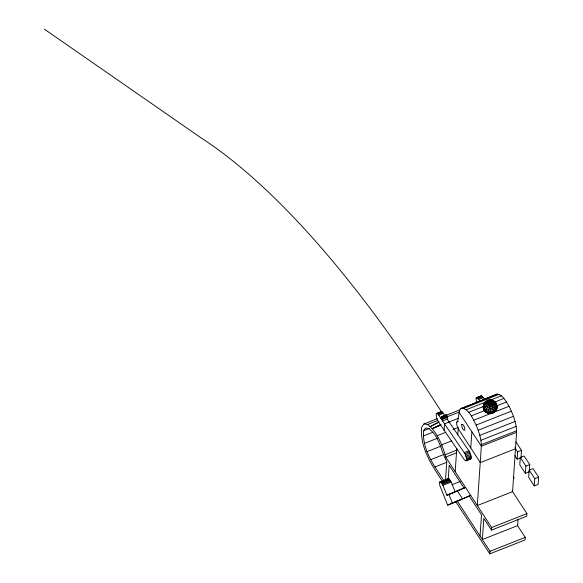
<?xml version="1.0" encoding="UTF-8"?>
<svg xmlns="http://www.w3.org/2000/svg" width="583" height="583" viewBox="0 0 583 583"><rect width="100%" height="100%" fill="white"/><g stroke="black" fill="none" stroke-linecap="round" stroke-linejoin="round"><path stroke-width="0.87" d="M461.925 407.947C469.665 409.667 472.711 418.82 476.158 425.058C478.84 431.784 481.492 438.89 481.347 446.221L477.324 505.548L512.574 491.651L516.589 432.324C516.604 423.185 513.025 414.396 509.054 406.293C506.059 401.694 503.238 394.953 497.175 394.05L460.417 408.843L459.433 410.884L457.611 421.779L456.868 421.764L456.533 422.697L456.934 425.386L458.209 428.41L457.75 434.933M441.171 418.864L441.418 416.787L446.068 414.95L446.673 415.402L447.27 417.034L447.154 419.075L469.541 451.854L470.947 455.687L471.166 457.823L470.721 458.93L466.065 460.767L464.447 459.951L438.307 421.655L436.609 417.996L436.179 413.872L441.579 411.569L442.759 412.451L445.339 416.291M441.418 416.787L442.57 418.558L442.504 420.911L464.884 453.683L466.298 457.524L466.517 459.659L466.065 460.767M444.078 430.349L444.53 423.863L449.187 422.026M445.492 480.086L446.789 461.576C440.821 450.717 439.575 436.339 428.673 428.447L425.561 428.009L423.673 430.662C421.83 449.427 434.102 465.657 443.838 480.472M448.21 479.372L449.194 465.27L464.112 488.153M455.185 471.589L456.81 448.342M470.765 447.963L471.895 431.828L459.302 412.684M480.042 536.003L481.522 514.847L469.089 495.783M518.025 519.475L517.595 525.647L525.232 537.366L525.05 539.953L489.807 553.85L489.99 551.263L457.116 500.841M512.085 490.901L526.894 513.623L526.711 516.21L491.469 530.107L491.644 527.52L445.733 457.094C442.402 445.15 437.571 432.484 427.638 424.49L423.95 423.972L421.72 427.106C419.687 447.401 431.835 465.54 442.686 481.58M515.94 441.848L521.515 450.397L521.013 457.64L517.143 459.171L517.653 451.92L514.862 447.642M520.298 457.538L519.796 464.782L525.37 473.338L529.233 471.815L529.743 464.571L524.161 456.015L520.298 457.538L525.873 466.094L525.37 473.338M529.189 470.153L528.679 477.397L534.254 485.952L538.116 484.429L538.626 477.178L533.051 468.63L529.189 470.153L534.764 478.701L534.254 485.952M485.858 401.374L483.897 403.749L483.198 406.919L484.444 410.687L486.492 412.4L483.992 410.053C484.67 405.229 491.236 401.527 495.827 402.824C502.298 412.669 483.839 418.871 483.198 406.919C485.537 402.518 492.686 402.008 496.483 404.799L496.228 406.788C493.976 411.984 485.216 410.614 484.458 405.076L484.721 403.086L485.858 401.374C490.631 401.337 496.264 406.803 495.113 411.671L493.429 412.232M483.547 405.63L483.496 404.617L485.165 401.84L487.694 400.208L490.186 399.96L491.017 406.599L490.318 413.755L487.927 413.092L489.669 406.402L492.103 400.237L494.355 401.177L496.286 403.458L496.322 404.318M440.69 412.742L441.134 411.634M484.757 399.821L482.658 396.717L481.033 395.908L476.078 398.138L476.508 402.263M480.589 397.016L481.033 395.908M439.793 481.908L440.974 482.236L442.482 484.342L446.913 495.251L455.192 491.986L451.227 482.039L448.793 478.643L439.56 482.243L439.742 485.311L447.649 505.155L470.714 495.404L447.649 505.155M486.929 401.293L487.694 400.208C491.797 402.365 493.888 408.515 493.065 412.975L491.928 413.187M497.08 406.591L496.381 409.762L495.55 410.425M484.808 402.642L486.222 401.745M488.343 400.324L485.916 402.671L485.705 404.303C486.324 408.821 493.473 409.936 495.31 405.695L495.521 404.07C494.916 400.302 490.332 399.195 487.213 400.536M497.175 394.05L480.56 400.9M439.167 421.83L430.072 426.647L438.394 422.442M440.901 424.533L432.265 428.592L440.661 425.284M433.767 428.002L440.828 424.679M446.913 495.251L465.525 487.454L448.874 494.391L452.342 503.093L460.621 499.828M436.485 413.471L441.579 411.569M476.384 397.737L481.478 395.842M436.951 413.566L440.828 412.035M476.078 398.138L480.727 396.302M436.929 413.405L437.476 413.682L442.133 411.853M476.828 397.679L477.382 397.956L482.032 396.119M437.476 413.682L438.103 414.287L442.759 412.451M477.382 397.956L478.002 398.553L482.658 396.717M438.103 414.287L438.759 415.162L443.408 413.332M478.002 398.553L478.658 399.435L483.307 397.599M460.417 408.843L478.876 401.563M441.338 416.896L446.184 414.936M441.295 417.078L446.338 415.009M423.95 423.972L437.374 418.681M441.848 417.005L459.193 410.075M463.879 408.253L499.121 394.356M442.023 417.239L446.673 415.402M442.191 417.53L446.848 415.701M442.344 417.865L447.001 416.029M442.475 418.215L447.125 416.379M427.638 424.49L437.709 420.518M442.57 418.558L459.528 411.919M442.621 418.864L447.27 417.034M466.167 409.74L486.309 401.796M490.507 400.142L501.416 395.842M442.628 419.126L447.278 417.29M447.154 419.075L442.504 420.911L438.759 415.162M468.674 412.319L483.781 406.366M494.69 402.066L503.923 398.422M423.673 430.662L429.547 428.345M448.21 422.303L458.282 418.332M471.268 415.868L484.699 410.578M496.446 405.943L506.518 401.971M456.642 422.121L458.318 421.458M423.287 436.033L432.52 432.397M473.804 420.19L509.054 406.293M437.192 435.705L445.58 432.397M453.137 429.416L458.172 427.434M424.453 443.371L437.877 438.081M476.158 425.058L511.408 411.161M478.191 430.21L513.441 416.313M441.717 444.829L451.789 440.857M427.004 451.65L441.265 446.024M479.802 435.377L515.051 421.48M430.582 459.71L444.013 454.412M480.909 440.274L516.152 426.377M445.215 454.689L456.963 450.054M445.733 457.094L456.642 452.787M481.441 444.647L516.691 430.75M464.243 452.583L468.9 450.746M516.589 432.324L481.347 446.221L471.895 431.828M464.884 453.683L469.541 451.854M435.005 466.925L446.753 462.29M465.467 454.929L470.117 453.1M465.948 456.241L470.598 454.405M466.298 457.524L470.947 455.687M466.487 458.69L471.144 456.853M466.517 459.659L471.166 457.823M466.371 460.366L471.028 458.53M465.628 460.832L470.721 458.93M515.569 448.728L480.326 462.625L458.187 428.673M439.56 482.243L448.393 478.526M440.515 481.908L448.793 478.643M440.974 482.236L449.253 478.971M517.653 451.92L521.515 450.397M441.477 482.775L449.755 479.51M441.987 483.489L450.265 480.224M442.482 484.342L450.768 481.084M442.949 485.304L451.227 482.039M451.912 484.772L460.308 481.463M525.873 466.094L529.743 464.571M534.764 478.701L538.626 477.178M491.644 527.52L526.894 513.623M517.595 525.647L482.345 539.545L483.824 518.389L491.469 530.107M489.99 551.263L525.232 537.366M493.065 412.975L490.536 413.471L487.927 413.092M492.292 400.098L489.735 400.04L491.476 400.295M492.344 400.419L494.646 401.621L493.786 401.111C489.8 403.203 486.39 407.422 485.632 411.89L488.175 413.274M44.374 29.15L201.434 138.127A872.051 272.8 68.5 0 1 429.059 392.709L442.49 413.311M483.948 409.193C486.696 413.726 494.515 413.996 496.782 408.894L497.015 405.659L496.483 404.799M478.658 399.435L480.108 401.658M514.825 455.607L517.143 459.171M513.295 476.799L514.235 478.242M457.247 490.718L462.428 498.669M455.585 501.358L489.807 553.85M483.788 408.712L483.256 407.852L483.897 403.749C487.986 400.893 494.683 403.574 496.723 407.881C494.224 413.668 484.451 412.145 483.606 405.972M489.851 412.895L490.084 413.551M495.827 402.824L496.825 405.834M487.395 402.54L487.25 403.691C487.687 406.883 492.744 407.677 494.041 404.675L494.187 403.523C493.75 400.332 488.692 399.544 487.395 402.54M489.064 402.693L488.991 403.29C489.217 404.945 491.833 405.353 492.504 403.8L492.584 403.203C492.358 401.549 489.735 401.14 489.064 402.693M461.758 424.395C461.503 426.319 462.669 430.72 464.811 430.29C465.066 428.367 463.9 423.965 461.758 424.395"/></g></svg>
